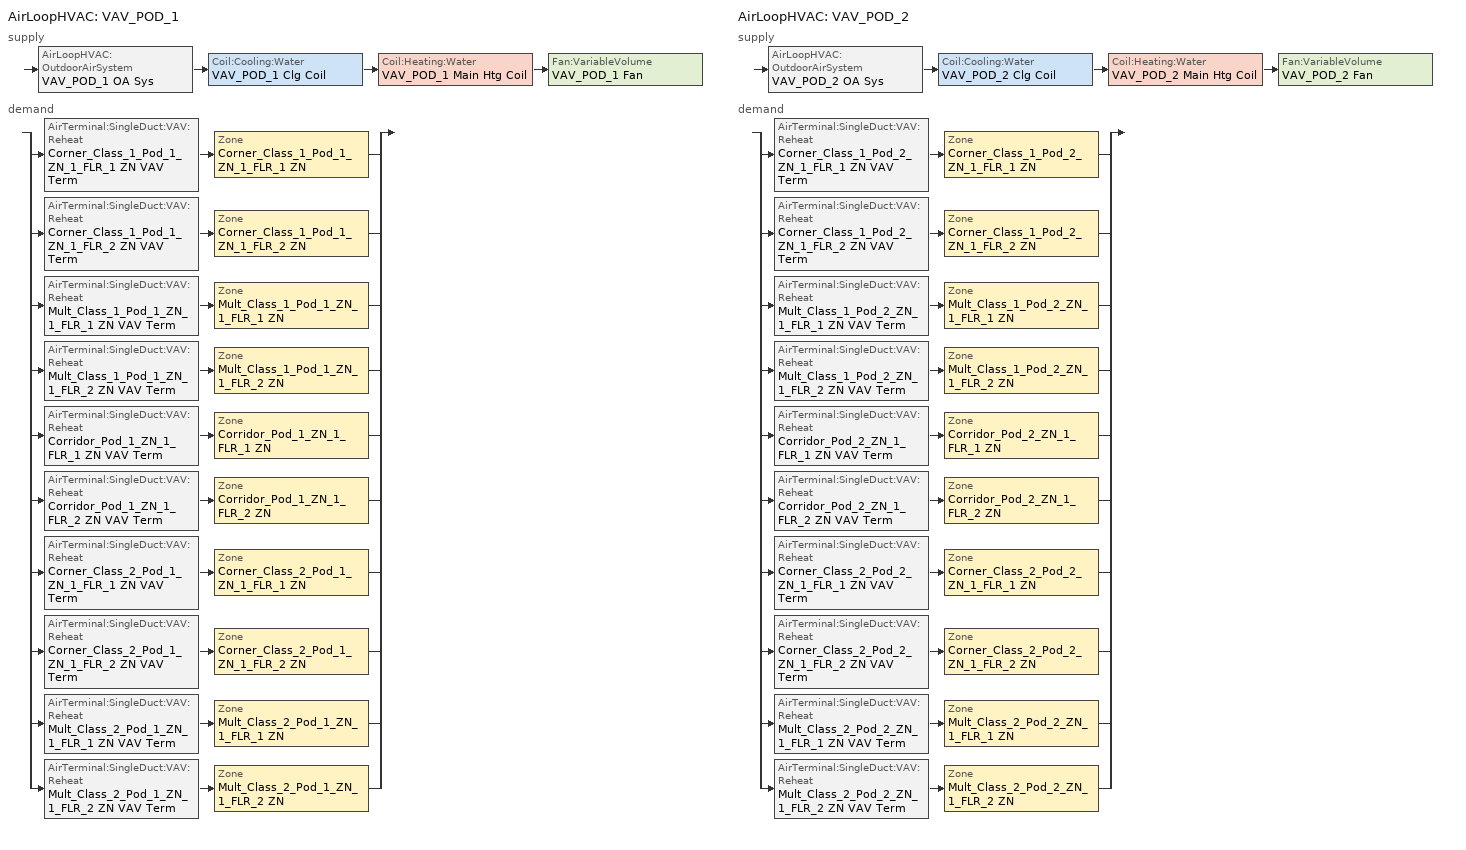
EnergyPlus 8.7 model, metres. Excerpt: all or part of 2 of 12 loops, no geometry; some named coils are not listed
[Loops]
AirLoopHVAC 'VAV_POD_1'
 supply: AirLoopHVAC:OutdoorAirSystem 'VAV_POD_1 OA Sys' > Coil:Cooling:Water 'VAV_POD_1 Clg Coil' > Coil:Heating:Water 'VAV_POD_1 Main Htg Coil' > Fan:VariableVolume 'VAV_POD_1 Fan'
 demand: split
  | AirTerminal:SingleDuct:VAV:Reheat 'Corner_Class_1_Pod_1_ZN_1_FLR_1 ZN VAV Term' > Zone 'Corner_Class_1_Pod_1_ZN_1_FLR_1 ZN'
  | AirTerminal:SingleDuct:VAV:Reheat 'Corner_Class_1_Pod_1_ZN_1_FLR_2 ZN VAV Term' > Zone 'Corner_Class_1_Pod_1_ZN_1_FLR_2 ZN'
  | AirTerminal:SingleDuct:VAV:Reheat 'Mult_Class_1_Pod_1_ZN_1_FLR_1 ZN VAV Term' > Zone 'Mult_Class_1_Pod_1_ZN_1_FLR_1 ZN'
  | AirTerminal:SingleDuct:VAV:Reheat 'Mult_Class_1_Pod_1_ZN_1_FLR_2 ZN VAV Term' > Zone 'Mult_Class_1_Pod_1_ZN_1_FLR_2 ZN'
  | AirTerminal:SingleDuct:VAV:Reheat 'Corridor_Pod_1_ZN_1_FLR_1 ZN VAV Term' > Zone 'Corridor_Pod_1_ZN_1_FLR_1 ZN'
  | AirTerminal:SingleDuct:VAV:Reheat 'Corridor_Pod_1_ZN_1_FLR_2 ZN VAV Term' > Zone 'Corridor_Pod_1_ZN_1_FLR_2 ZN'
  | AirTerminal:SingleDuct:VAV:Reheat 'Corner_Class_2_Pod_1_ZN_1_FLR_1 ZN VAV Term' > Zone 'Corner_Class_2_Pod_1_ZN_1_FLR_1 ZN'
  | AirTerminal:SingleDuct:VAV:Reheat 'Corner_Class_2_Pod_1_ZN_1_FLR_2 ZN VAV Term' > Zone 'Corner_Class_2_Pod_1_ZN_1_FLR_2 ZN'
  | AirTerminal:SingleDuct:VAV:Reheat 'Mult_Class_2_Pod_1_ZN_1_FLR_1 ZN VAV Term' > Zone 'Mult_Class_2_Pod_1_ZN_1_FLR_1 ZN'
  | AirTerminal:SingleDuct:VAV:Reheat 'Mult_Class_2_Pod_1_ZN_1_FLR_2 ZN VAV Term' > Zone 'Mult_Class_2_Pod_1_ZN_1_FLR_2 ZN'
AirLoopHVAC 'VAV_POD_2'
 supply: AirLoopHVAC:OutdoorAirSystem 'VAV_POD_2 OA Sys' > Coil:Cooling:Water 'VAV_POD_2 Clg Coil' > Coil:Heating:Water 'VAV_POD_2 Main Htg Coil' > Fan:VariableVolume 'VAV_POD_2 Fan'
 demand: split
  | AirTerminal:SingleDuct:VAV:Reheat 'Corner_Class_1_Pod_2_ZN_1_FLR_1 ZN VAV Term' > Zone 'Corner_Class_1_Pod_2_ZN_1_FLR_1 ZN'
  | AirTerminal:SingleDuct:VAV:Reheat 'Corner_Class_1_Pod_2_ZN_1_FLR_2 ZN VAV Term' > Zone 'Corner_Class_1_Pod_2_ZN_1_FLR_2 ZN'
  | AirTerminal:SingleDuct:VAV:Reheat 'Mult_Class_1_Pod_2_ZN_1_FLR_1 ZN VAV Term' > Zone 'Mult_Class_1_Pod_2_ZN_1_FLR_1 ZN'
  | AirTerminal:SingleDuct:VAV:Reheat 'Mult_Class_1_Pod_2_ZN_1_FLR_2 ZN VAV Term' > Zone 'Mult_Class_1_Pod_2_ZN_1_FLR_2 ZN'
  | AirTerminal:SingleDuct:VAV:Reheat 'Corridor_Pod_2_ZN_1_FLR_1 ZN VAV Term' > Zone 'Corridor_Pod_2_ZN_1_FLR_1 ZN'
  | AirTerminal:SingleDuct:VAV:Reheat 'Corridor_Pod_2_ZN_1_FLR_2 ZN VAV Term' > Zone 'Corridor_Pod_2_ZN_1_FLR_2 ZN'
  | AirTerminal:SingleDuct:VAV:Reheat 'Corner_Class_2_Pod_2_ZN_1_FLR_1 ZN VAV Term' > Zone 'Corner_Class_2_Pod_2_ZN_1_FLR_1 ZN'
  | AirTerminal:SingleDuct:VAV:Reheat 'Corner_Class_2_Pod_2_ZN_1_FLR_2 ZN VAV Term' > Zone 'Corner_Class_2_Pod_2_ZN_1_FLR_2 ZN'
  | AirTerminal:SingleDuct:VAV:Reheat 'Mult_Class_2_Pod_2_ZN_1_FLR_1 ZN VAV Term' > Zone 'Mult_Class_2_Pod_2_ZN_1_FLR_1 ZN'
  | AirTerminal:SingleDuct:VAV:Reheat 'Mult_Class_2_Pod_2_ZN_1_FLR_2 ZN VAV Term' > Zone 'Mult_Class_2_Pod_2_ZN_1_FLR_2 ZN'
[ZoneControl:Thermostat] Control Object Type 1=ThermostatSetpoint:DualSetpoint
Name | Zone or ZoneList | Control Type Schedule | Control Name 1
Corner_Class_1_Pod_1_ZN_1_FLR_1 ZN Thermostat | Corner_Class_1_Pod_1_ZN_1_FLR_1 ZN | Corner_Class_1_Pod_1_ZN_1_FLR_1 ZN Thermostat Schedule | Corner_Class_1_Pod_1_ZN_1_FLR_1 ZN Thermostat
Corner_Class_1_Pod_1_ZN_1_FLR_2 ZN Thermostat | Corner_Class_1_Pod_1_ZN_1_FLR_2 ZN | Corner_Class_1_Pod_1_ZN_1_FLR_2 ZN Thermostat Schedule | Corner_Class_1_Pod_1_ZN_1_FLR_2 ZN Thermostat
Corner_Class_1_Pod_2_ZN_1_FLR_1 ZN Thermostat | Corner_Class_1_Pod_2_ZN_1_FLR_1 ZN | Corner_Class_1_Pod_2_ZN_1_FLR_1 ZN Thermostat Schedule | Corner_Class_1_Pod_2_ZN_1_FLR_1 ZN Thermostat
Corner_Class_1_Pod_2_ZN_1_FLR_2 ZN Thermostat | Corner_Class_1_Pod_2_ZN_1_FLR_2 ZN | Corner_Class_1_Pod_2_ZN_1_FLR_2 ZN Thermostat Schedule | Corner_Class_1_Pod_2_ZN_1_FLR_2 ZN Thermostat
Corner_Class_2_Pod_1_ZN_1_FLR_1 ZN Thermostat | Corner_Class_2_Pod_1_ZN_1_FLR_1 ZN | Corner_Class_2_Pod_1_ZN_1_FLR_1 ZN Thermostat Schedule | Corner_Class_2_Pod_1_ZN_1_FLR_1 ZN Thermostat
Corner_Class_2_Pod_1_ZN_1_FLR_2 ZN Thermostat | Corner_Class_2_Pod_1_ZN_1_FLR_2 ZN | Corner_Class_2_Pod_1_ZN_1_FLR_2 ZN Thermostat Schedule | Corner_Class_2_Pod_1_ZN_1_FLR_2 ZN Thermostat
Corner_Class_2_Pod_2_ZN_1_FLR_1 ZN Thermostat | Corner_Class_2_Pod_2_ZN_1_FLR_1 ZN | Corner_Class_2_Pod_2_ZN_1_FLR_1 ZN Thermostat Schedule | Corner_Class_2_Pod_2_ZN_1_FLR_1 ZN Thermostat
Corner_Class_2_Pod_2_ZN_1_FLR_2 ZN Thermostat | Corner_Class_2_Pod_2_ZN_1_FLR_2 ZN | Corner_Class_2_Pod_2_ZN_1_FLR_2 ZN Thermostat Schedule | Corner_Class_2_Pod_2_ZN_1_FLR_2 ZN Thermostat
Corridor_Pod_1_ZN_1_FLR_1 ZN Thermostat | Corridor_Pod_1_ZN_1_FLR_1 ZN | Corridor_Pod_1_ZN_1_FLR_1 ZN Thermostat Schedule | Corridor_Pod_1_ZN_1_FLR_1 ZN Thermostat
Corridor_Pod_1_ZN_1_FLR_2 ZN Thermostat | Corridor_Pod_1_ZN_1_FLR_2 ZN | Corridor_Pod_1_ZN_1_FLR_2 ZN Thermostat Schedule | Corridor_Pod_1_ZN_1_FLR_2 ZN Thermostat
Corridor_Pod_2_ZN_1_FLR_1 ZN Thermostat | Corridor_Pod_2_ZN_1_FLR_1 ZN | Corridor_Pod_2_ZN_1_FLR_1 ZN Thermostat Schedule | Corridor_Pod_2_ZN_1_FLR_1 ZN Thermostat
Corridor_Pod_2_ZN_1_FLR_2 ZN Thermostat | Corridor_Pod_2_ZN_1_FLR_2 ZN | Corridor_Pod_2_ZN_1_FLR_2 ZN Thermostat Schedule | Corridor_Pod_2_ZN_1_FLR_2 ZN Thermostat
Mult_Class_1_Pod_1_ZN_1_FLR_1 ZN Thermostat | Mult_Class_1_Pod_1_ZN_1_FLR_1 ZN | Mult_Class_1_Pod_1_ZN_1_FLR_1 ZN Thermostat Schedule | Mult_Class_1_Pod_1_ZN_1_FLR_1 ZN Thermostat
Mult_Class_1_Pod_1_ZN_1_FLR_2 ZN Thermostat | Mult_Class_1_Pod_1_ZN_1_FLR_2 ZN | Mult_Class_1_Pod_1_ZN_1_FLR_2 ZN Thermostat Schedule | Mult_Class_1_Pod_1_ZN_1_FLR_2 ZN Thermostat
Mult_Class_1_Pod_2_ZN_1_FLR_1 ZN Thermostat | Mult_Class_1_Pod_2_ZN_1_FLR_1 ZN | Mult_Class_1_Pod_2_ZN_1_FLR_1 ZN Thermostat Schedule | Mult_Class_1_Pod_2_ZN_1_FLR_1 ZN Thermostat
Mult_Class_1_Pod_2_ZN_1_FLR_2 ZN Thermostat | Mult_Class_1_Pod_2_ZN_1_FLR_2 ZN | Mult_Class_1_Pod_2_ZN_1_FLR_2 ZN Thermostat Schedule | Mult_Class_1_Pod_2_ZN_1_FLR_2 ZN Thermostat
Mult_Class_2_Pod_1_ZN_1_FLR_1 ZN Thermostat | Mult_Class_2_Pod_1_ZN_1_FLR_1 ZN | Mult_Class_2_Pod_1_ZN_1_FLR_1 ZN Thermostat Schedule | Mult_Class_2_Pod_1_ZN_1_FLR_1 ZN Thermostat
Mult_Class_2_Pod_1_ZN_1_FLR_2 ZN Thermostat | Mult_Class_2_Pod_1_ZN_1_FLR_2 ZN | Mult_Class_2_Pod_1_ZN_1_FLR_2 ZN Thermostat Schedule | Mult_Class_2_Pod_1_ZN_1_FLR_2 ZN Thermostat
Mult_Class_2_Pod_2_ZN_1_FLR_1 ZN Thermostat | Mult_Class_2_Pod_2_ZN_1_FLR_1 ZN | Mult_Class_2_Pod_2_ZN_1_FLR_1 ZN Thermostat Schedule | Mult_Class_2_Pod_2_ZN_1_FLR_1 ZN Thermostat
Mult_Class_2_Pod_2_ZN_1_FLR_2 ZN Thermostat | Mult_Class_2_Pod_2_ZN_1_FLR_2 ZN | Mult_Class_2_Pod_2_ZN_1_FLR_2 ZN Thermostat Schedule | Mult_Class_2_Pod_2_ZN_1_FLR_2 ZN Thermostat
[ThermostatSetpoint:DualSetpoint]
Name | Heating Setpoint Temperature Schedule | Cooling Setpoint Temperature Schedule
Corner_Class_1_Pod_1_ZN_1_FLR_1 ZN Thermostat; Corner_Class_1_Pod_1_ZN_1_FLR_2 ZN Thermostat; Corner_Class_1_Pod_2_ZN_1_FLR_1 ZN Thermostat; Corner_Class_1_Pod_2_ZN_1_FLR_2 ZN Thermostat; Corner_Class_2_Pod_1_ZN_1_FLR_1 ZN Thermostat; Corner_Class_2_Pod_1_ZN_1_FLR_2 ZN Thermostat; Corner_Class_2_Pod_2_ZN_1_FLR_1 ZN Thermostat; Corner_Class_2_Pod_2_ZN_1_FLR_2 ZN Thermostat; Mult_Class_1_Pod_1_ZN_1_FLR_1 ZN Thermostat; Mult_Class_1_Pod_1_ZN_1_FLR_2 ZN Thermostat; Mult_Class_1_Pod_2_ZN_1_FLR_1 ZN Thermostat; Mult_Class_1_Pod_2_ZN_1_FLR_2 ZN Thermostat; Mult_Class_2_Pod_1_ZN_1_FLR_1 ZN Thermostat; Mult_Class_2_Pod_1_ZN_1_FLR_2 ZN Thermostat; Mult_Class_2_Pod_2_ZN_1_FLR_1 ZN Thermostat; Mult_Class_2_Pod_2_ZN_1_FLR_2 ZN Thermostat | SecondarySchool HtgSetp | SecondarySchool ClgSetp
Corridor_Pod_1_ZN_1_FLR_1 ZN Thermostat; Corridor_Pod_1_ZN_1_FLR_2 ZN Thermostat; Corridor_Pod_2_ZN_1_FLR_1 ZN Thermostat; Corridor_Pod_2_ZN_1_FLR_2 ZN Thermostat | SecondarySchool HtgSetp BathCorrMechKitchen | SecondarySchool ClgSetp BathCorrMechKitchen
[Zone equipment]
Corner_Class_1_Pod_1_ZN_1_FLR_1 ZN: Corner_Class_1_Pod_1_ZN_1_FLR_1 ZN VAV Term
Corner_Class_1_Pod_1_ZN_1_FLR_2 ZN: Corner_Class_1_Pod_1_ZN_1_FLR_2 ZN VAV Term
Corner_Class_1_Pod_2_ZN_1_FLR_1 ZN: Corner_Class_1_Pod_2_ZN_1_FLR_1 ZN VAV Term
Corner_Class_1_Pod_2_ZN_1_FLR_2 ZN: Corner_Class_1_Pod_2_ZN_1_FLR_2 ZN VAV Term
Corner_Class_2_Pod_1_ZN_1_FLR_1 ZN: Corner_Class_2_Pod_1_ZN_1_FLR_1 ZN VAV Term
Corner_Class_2_Pod_1_ZN_1_FLR_2 ZN: Corner_Class_2_Pod_1_ZN_1_FLR_2 ZN VAV Term
Corner_Class_2_Pod_2_ZN_1_FLR_1 ZN: Corner_Class_2_Pod_2_ZN_1_FLR_1 ZN VAV Term
Corner_Class_2_Pod_2_ZN_1_FLR_2 ZN: Corner_Class_2_Pod_2_ZN_1_FLR_2 ZN VAV Term
Corridor_Pod_1_ZN_1_FLR_1 ZN: Corridor_Pod_1_ZN_1_FLR_1 ZN VAV Term
Corridor_Pod_1_ZN_1_FLR_2 ZN: Corridor_Pod_1_ZN_1_FLR_2 ZN VAV Term
Corridor_Pod_2_ZN_1_FLR_1 ZN: Corridor_Pod_2_ZN_1_FLR_1 ZN VAV Term
Corridor_Pod_2_ZN_1_FLR_2 ZN: Corridor_Pod_2_ZN_1_FLR_2 ZN VAV Term
Mult_Class_1_Pod_1_ZN_1_FLR_1 ZN: Mult_Class_1_Pod_1_ZN_1_FLR_1 ZN VAV Term
Mult_Class_1_Pod_1_ZN_1_FLR_2 ZN: Mult_Class_1_Pod_1_ZN_1_FLR_2 ZN VAV Term
Mult_Class_1_Pod_2_ZN_1_FLR_1 ZN: Mult_Class_1_Pod_2_ZN_1_FLR_1 ZN VAV Term
Mult_Class_1_Pod_2_ZN_1_FLR_2 ZN: Mult_Class_1_Pod_2_ZN_1_FLR_2 ZN VAV Term
Mult_Class_2_Pod_1_ZN_1_FLR_1 ZN: Mult_Class_2_Pod_1_ZN_1_FLR_1 ZN VAV Term
Mult_Class_2_Pod_1_ZN_1_FLR_2 ZN: Mult_Class_2_Pod_1_ZN_1_FLR_2 ZN VAV Term
Mult_Class_2_Pod_2_ZN_1_FLR_1 ZN: Mult_Class_2_Pod_2_ZN_1_FLR_1 ZN VAV Term
Mult_Class_2_Pod_2_ZN_1_FLR_2 ZN: Mult_Class_2_Pod_2_ZN_1_FLR_2 ZN VAV Term
[Sizing:Zone] Zone Cooling Design Supply Air Temperature Input Method=SupplyAirTemperature; Zone Cooling Design Supply Air Temperature {C}=12.8; Zone Cooling Design Supply Air Temperature Difference {deltaC}=11.11; Zone Heating Design Supply Air Temperature Input Method=SupplyAirTemperature; Zone Heating Design Supply Air Temperature {C}=40; Zone Heating Design Supply Air Temperature Difference {deltaC}=11.11; Zone Cooling Design Supply Air Humidity Ratio {kgWater/kgDryAir}=0.0085; Zone Heating Design Supply Air Humidity Ratio {kgWater/kgDryAir}=0.008; Cooling Design Air Flow Method=DesignDay; Cooling Design Air Flow Rate {m3/s}=0; Cooling Minimum Air Flow per Zone Floor Area {m3/s-m2}=0.000762; Cooling Minimum Air Flow {m3/s}=0; Cooling Minimum Air Flow Fraction=0; Heating Design Air Flow Method=DesignDay; Heating Design Air Flow Rate {m3/s}=0; Heating Maximum Air Flow per Zone Floor Area {m3/s-m2}=0.002032; Heating Maximum Air Flow {m3/s}=0.141576; Heating Maximum Air Flow Fraction=0.3; Account for Dedicated Outdoor Air System=No
Name | Design Specification Outdoor Air Object | Design Specification Zone Air Distribution Object
Corner_Class_1_Pod_1_ZN_1_FLR_1 ZN | DOE Ref Pre-1980 - SecSchl - Classroom Ventilation | Corner_Class_1_Pod_1_ZN_1_FLR_1 ZN Design Spec Zone Air Dist
Corner_Class_1_Pod_1_ZN_1_FLR_2 ZN | DOE Ref Pre-1980 - SecSchl - Classroom Ventilation | Corner_Class_1_Pod_1_ZN_1_FLR_2 ZN Design Spec Zone Air Dist
Corner_Class_1_Pod_2_ZN_1_FLR_1 ZN | DOE Ref Pre-1980 - SecSchl - Classroom Ventilation | Corner_Class_1_Pod_2_ZN_1_FLR_1 ZN Design Spec Zone Air Dist
Corner_Class_1_Pod_2_ZN_1_FLR_2 ZN | DOE Ref Pre-1980 - SecSchl - Classroom Ventilation | Corner_Class_1_Pod_2_ZN_1_FLR_2 ZN Design Spec Zone Air Dist
Corner_Class_2_Pod_1_ZN_1_FLR_1 ZN | DOE Ref Pre-1980 - SecSchl - Classroom Ventilation | Corner_Class_2_Pod_1_ZN_1_FLR_1 ZN Design Spec Zone Air Dist
Corner_Class_2_Pod_1_ZN_1_FLR_2 ZN | DOE Ref Pre-1980 - SecSchl - Classroom Ventilation | Corner_Class_2_Pod_1_ZN_1_FLR_2 ZN Design Spec Zone Air Dist
Corner_Class_2_Pod_2_ZN_1_FLR_1 ZN | DOE Ref Pre-1980 - SecSchl - Classroom Ventilation | Corner_Class_2_Pod_2_ZN_1_FLR_1 ZN Design Spec Zone Air Dist
Corner_Class_2_Pod_2_ZN_1_FLR_2 ZN | DOE Ref Pre-1980 - SecSchl - Classroom Ventilation | Corner_Class_2_Pod_2_ZN_1_FLR_2 ZN Design Spec Zone Air Dist
Corridor_Pod_1_ZN_1_FLR_1 ZN | DOE Ref Pre-1980 - SecSchl - Corridor Ventilation | Corridor_Pod_1_ZN_1_FLR_1 ZN Design Spec Zone Air Dist
Corridor_Pod_1_ZN_1_FLR_2 ZN | DOE Ref Pre-1980 - SecSchl - Corridor Ventilation | Corridor_Pod_1_ZN_1_FLR_2 ZN Design Spec Zone Air Dist
Corridor_Pod_2_ZN_1_FLR_1 ZN | DOE Ref Pre-1980 - SecSchl - Corridor Ventilation | Corridor_Pod_2_ZN_1_FLR_1 ZN Design Spec Zone Air Dist
Corridor_Pod_2_ZN_1_FLR_2 ZN | DOE Ref Pre-1980 - SecSchl - Corridor Ventilation | Corridor_Pod_2_ZN_1_FLR_2 ZN Design Spec Zone Air Dist
Mult_Class_1_Pod_1_ZN_1_FLR_1 ZN | DOE Ref Pre-1980 - SecSchl - Classroom Ventilation | Mult_Class_1_Pod_1_ZN_1_FLR_1 ZN Design Spec Zone Air Dist
Mult_Class_1_Pod_1_ZN_1_FLR_2 ZN | DOE Ref Pre-1980 - SecSchl - Classroom Ventilation | Mult_Class_1_Pod_1_ZN_1_FLR_2 ZN Design Spec Zone Air Dist
Mult_Class_1_Pod_2_ZN_1_FLR_1 ZN | DOE Ref Pre-1980 - SecSchl - Classroom Ventilation | Mult_Class_1_Pod_2_ZN_1_FLR_1 ZN Design Spec Zone Air Dist
Mult_Class_1_Pod_2_ZN_1_FLR_2 ZN | DOE Ref Pre-1980 - SecSchl - Classroom Ventilation | Mult_Class_1_Pod_2_ZN_1_FLR_2 ZN Design Spec Zone Air Dist
Mult_Class_2_Pod_1_ZN_1_FLR_1 ZN | DOE Ref Pre-1980 - SecSchl - Classroom Ventilation | Mult_Class_2_Pod_1_ZN_1_FLR_1 ZN Design Spec Zone Air Dist
Mult_Class_2_Pod_1_ZN_1_FLR_2 ZN | DOE Ref Pre-1980 - SecSchl - Classroom Ventilation | Mult_Class_2_Pod_1_ZN_1_FLR_2 ZN Design Spec Zone Air Dist
Mult_Class_2_Pod_2_ZN_1_FLR_1 ZN | DOE Ref Pre-1980 - SecSchl - Classroom Ventilation | Mult_Class_2_Pod_2_ZN_1_FLR_1 ZN Design Spec Zone Air Dist
Mult_Class_2_Pod_2_ZN_1_FLR_2 ZN | DOE Ref Pre-1980 - SecSchl - Classroom Ventilation | Mult_Class_2_Pod_2_ZN_1_FLR_2 ZN Design Spec Zone Air Dist
[DesignSpecification:ZoneAirDistribution] Zone Air Distribution Effectiveness in Cooling Mode=1; Zone Air Distribution Effectiveness in Heating Mode=1
Corner_Class_1_Pod_1_ZN_1_FLR_1 ZN Design Spec Zone Air Dist; Corner_Class_1_Pod_1_ZN_1_FLR_2 ZN Design Spec Zone Air Dist; Corner_Class_1_Pod_2_ZN_1_FLR_1 ZN Design Spec Zone Air Dist; Corner_Class_1_Pod_2_ZN_1_FLR_2 ZN Design Spec Zone Air Dist; Corner_Class_2_Pod_1_ZN_1_FLR_1 ZN Design Spec Zone Air Dist; Corner_Class_2_Pod_1_ZN_1_FLR_2 ZN Design Spec Zone Air Dist; Corner_Class_2_Pod_2_ZN_1_FLR_1 ZN Design Spec Zone Air Dist; Corner_Class_2_Pod_2_ZN_1_FLR_2 ZN Design Spec Zone Air Dist; Corridor_Pod_1_ZN_1_FLR_1 ZN Design Spec Zone Air Dist; Corridor_Pod_1_ZN_1_FLR_2 ZN Design Spec Zone Air Dist; Corridor_Pod_2_ZN_1_FLR_1 ZN Design Spec Zone Air Dist; Corridor_Pod_2_ZN_1_FLR_2 ZN Design Spec Zone Air Dist; Mult_Class_1_Pod_1_ZN_1_FLR_1 ZN Design Spec Zone Air Dist; Mult_Class_1_Pod_1_ZN_1_FLR_2 ZN Design Spec Zone Air Dist; Mult_Class_1_Pod_2_ZN_1_FLR_1 ZN Design Spec Zone Air Dist; Mult_Class_1_Pod_2_ZN_1_FLR_2 ZN Design Spec Zone Air Dist; Mult_Class_2_Pod_1_ZN_1_FLR_1 ZN Design Spec Zone Air Dist; Mult_Class_2_Pod_1_ZN_1_FLR_2 ZN Design Spec Zone Air Dist; Mult_Class_2_Pod_2_ZN_1_FLR_1 ZN Design Spec Zone Air Dist; Mult_Class_2_Pod_2_ZN_1_FLR_2 ZN Design Spec Zone Air Dist
[Controller:MechanicalVentilation] Availability Schedule=SecondarySchool VAV OA Damper; Demand Controlled Ventilation=No; System Outdoor Air Method=ZoneSum; Design Specification Outdoor Air Object Name 1=DOE Ref Pre-1980 - SecSchl - Classroom Ventilation; Design Specification Outdoor Air Object Name 2=DOE Ref Pre-1980 - SecSchl - Classroom Ventilation; Design Specification Outdoor Air Object Name 3=DOE Ref Pre-1980 - SecSchl - Classroom Ventilation; Design Specification Outdoor Air Object Name 4=DOE Ref Pre-1980 - SecSchl - Classroom Ventilation; Design Specification Outdoor Air Object Name 5=DOE Ref Pre-1980 - SecSchl - Corridor Ventilation; Design Specification Outdoor Air Object Name 6=DOE Ref Pre-1980 - SecSchl - Corridor Ventilation; Design Specification Outdoor Air Object Name 7=DOE Ref Pre-1980 - SecSchl - Classroom Ventilation; Design Specification Outdoor Air Object Name 8=DOE Ref Pre-1980 - SecSchl - Classroom Ventilation; Design Specification Outdoor Air Object Name 9=DOE Ref Pre-1980 - SecSchl - Classroom Ventilation; Design Specification Outdoor Air Object Name 10=DOE Ref Pre-1980 - SecSchl - Classroom Ventilation
Name | Zone Name 1 | Design Specification Zone Air Distribution Object Name 1 | Zone Name 2 | Design Specification Zone Air Distribution Object Name 2 | Zone Name 3 | Design Specification Zone Air Distribution Object Name 3 | Zone Name 4 | Design Specification Zone Air Distribution Object Name 4 | Zone Name 5 | Design Specification Zone Air Distribution Object Name 5 | Zone Name 6 | Design Specification Zone Air Distribution Object Name 6 | Zone Name 7 | Design Specification Zone Air Distribution Object Name 7 | Zone Name 8 | Design Specification Zone Air Distribution Object Name 8 | Zone Name 9 | Design Specification Zone Air Distribution Object Name 9 | Zone Name 10 | Design Specification Zone Air Distribution Object Name 10
VAV_POD_1 Vent Controller | Corner_Class_1_Pod_1_ZN_1_FLR_1 ZN | Corner_Class_1_Pod_1_ZN_1_FLR_1 ZN Design Spec Zone Air Dist | Corner_Class_1_Pod_1_ZN_1_FLR_2 ZN | Corner_Class_1_Pod_1_ZN_1_FLR_2 ZN Design Spec Zone Air Dist | Corner_Class_2_Pod_1_ZN_1_FLR_1 ZN | Corner_Class_2_Pod_1_ZN_1_FLR_1 ZN Design Spec Zone Air Dist | Corner_Class_2_Pod_1_ZN_1_FLR_2 ZN | Corner_Class_2_Pod_1_ZN_1_FLR_2 ZN Design Spec Zone Air Dist | Corridor_Pod_1_ZN_1_FLR_1 ZN | Corridor_Pod_1_ZN_1_FLR_1 ZN Design Spec Zone Air Dist | Corridor_Pod_1_ZN_1_FLR_2 ZN | Corridor_Pod_1_ZN_1_FLR_2 ZN Design Spec Zone Air Dist | Mult_Class_1_Pod_1_ZN_1_FLR_1 ZN | Mult_Class_1_Pod_1_ZN_1_FLR_1 ZN Design Spec Zone Air Dist | Mult_Class_1_Pod_1_ZN_1_FLR_2 ZN | Mult_Class_1_Pod_1_ZN_1_FLR_2 ZN Design Spec Zone Air Dist | Mult_Class_2_Pod_1_ZN_1_FLR_1 ZN | Mult_Class_2_Pod_1_ZN_1_FLR_1 ZN Design Spec Zone Air Dist | Mult_Class_2_Pod_1_ZN_1_FLR_2 ZN | Mult_Class_2_Pod_1_ZN_1_FLR_2 ZN Design Spec Zone Air Dist
VAV_POD_2 Vent Controller | Corner_Class_1_Pod_2_ZN_1_FLR_1 ZN | Corner_Class_1_Pod_2_ZN_1_FLR_1 ZN Design Spec Zone Air Dist | Corner_Class_1_Pod_2_ZN_1_FLR_2 ZN | Corner_Class_1_Pod_2_ZN_1_FLR_2 ZN Design Spec Zone Air Dist | Corner_Class_2_Pod_2_ZN_1_FLR_1 ZN | Corner_Class_2_Pod_2_ZN_1_FLR_1 ZN Design Spec Zone Air Dist | Corner_Class_2_Pod_2_ZN_1_FLR_2 ZN | Corner_Class_2_Pod_2_ZN_1_FLR_2 ZN Design Spec Zone Air Dist | Corridor_Pod_2_ZN_1_FLR_1 ZN | Corridor_Pod_2_ZN_1_FLR_1 ZN Design Spec Zone Air Dist | Corridor_Pod_2_ZN_1_FLR_2 ZN | Corridor_Pod_2_ZN_1_FLR_2 ZN Design Spec Zone Air Dist | Mult_Class_1_Pod_2_ZN_1_FLR_1 ZN | Mult_Class_1_Pod_2_ZN_1_FLR_1 ZN Design Spec Zone Air Dist | Mult_Class_1_Pod_2_ZN_1_FLR_2 ZN | Mult_Class_1_Pod_2_ZN_1_FLR_2 ZN Design Spec Zone Air Dist | Mult_Class_2_Pod_2_ZN_1_FLR_1 ZN | Mult_Class_2_Pod_2_ZN_1_FLR_1 ZN Design Spec Zone Air Dist | Mult_Class_2_Pod_2_ZN_1_FLR_2 ZN | Mult_Class_2_Pod_2_ZN_1_FLR_2 ZN Design Spec Zone Air Dist
[DesignSpecification:OutdoorAir] Outdoor Air Method=Sum; Outdoor Air Flow per Zone {m3/s}=0; Outdoor Air Flow Air Changes per Hour {1/hr}=0
Name | Outdoor Air Flow per Person {m3/s-person} | Outdoor Air Flow per Zone Floor Area {m3/s-m2}
DOE Ref Pre-1980 - SecSchl - Classroom Ventilation | 0.00799951 | 0
DOE Ref Pre-1980 - SecSchl - Corridor Ventilation | 0 | 0.000508
[AirTerminal:SingleDuct:VAV:Reheat] Availability Schedule=Always On Discrete; Maximum Air Flow Rate {m3/s}=Autosize; Zone Minimum Air Flow Input Method=Constant; Fixed Minimum Air Flow Rate {m3/s}=0; Maximum Hot Water or Steam Flow Rate {m3/s}=Autosize; Minimum Hot Water or Steam Flow Rate {m3/s}=0; Convergence Tolerance=0.001; Damper Heating Action=Normal; Maximum Flow per Zone Floor Area During Reheat {m3/s-m2}=0; Maximum Flow Fraction During Reheat=0.5; Maximum Reheat Air Temperature {C}=40
Name | Constant Minimum Air Flow Fraction | Reheat Coil
Corner_Class_1_Pod_1_ZN_1_FLR_1 ZN VAV Term | 0.7 | Corner_Class_1_Pod_1_ZN_1_FLR_1 ZN Rht Coil
Corner_Class_1_Pod_1_ZN_1_FLR_2 ZN VAV Term | 0.7 | Corner_Class_1_Pod_1_ZN_1_FLR_2 ZN Rht Coil
Corner_Class_1_Pod_2_ZN_1_FLR_1 ZN VAV Term | 0.7 | Corner_Class_1_Pod_2_ZN_1_FLR_1 ZN Rht Coil
Corner_Class_1_Pod_2_ZN_1_FLR_2 ZN VAV Term | 0.7 | Corner_Class_1_Pod_2_ZN_1_FLR_2 ZN Rht Coil
Corner_Class_2_Pod_1_ZN_1_FLR_1 ZN VAV Term | 0.7 | Corner_Class_2_Pod_1_ZN_1_FLR_1 ZN Rht Coil
Corner_Class_2_Pod_1_ZN_1_FLR_2 ZN VAV Term | 0.7 | Corner_Class_2_Pod_1_ZN_1_FLR_2 ZN Rht Coil
Corner_Class_2_Pod_2_ZN_1_FLR_1 ZN VAV Term | 0.7 | Corner_Class_2_Pod_2_ZN_1_FLR_1 ZN Rht Coil
Corner_Class_2_Pod_2_ZN_1_FLR_2 ZN VAV Term | 0.7 | Corner_Class_2_Pod_2_ZN_1_FLR_2 ZN Rht Coil
Corridor_Pod_1_ZN_1_FLR_1 ZN VAV Term | 0.301042 | Corridor_Pod_1_ZN_1_FLR_1 ZN Rht Coil
Corridor_Pod_1_ZN_1_FLR_2 ZN VAV Term | 0.3 | Corridor_Pod_1_ZN_1_FLR_2 ZN Rht Coil
Corridor_Pod_2_ZN_1_FLR_1 ZN VAV Term | 0.302313 | Corridor_Pod_2_ZN_1_FLR_1 ZN Rht Coil
Corridor_Pod_2_ZN_1_FLR_2 ZN VAV Term | 0.3 | Corridor_Pod_2_ZN_1_FLR_2 ZN Rht Coil
Mult_Class_1_Pod_1_ZN_1_FLR_1 ZN VAV Term | 0.7 | Mult_Class_1_Pod_1_ZN_1_FLR_1 ZN Rht Coil
Mult_Class_1_Pod_1_ZN_1_FLR_2 ZN VAV Term | 0.7 | Mult_Class_1_Pod_1_ZN_1_FLR_2 ZN Rht Coil
Mult_Class_1_Pod_2_ZN_1_FLR_1 ZN VAV Term | 0.7 | Mult_Class_1_Pod_2_ZN_1_FLR_1 ZN Rht Coil
Mult_Class_1_Pod_2_ZN_1_FLR_2 ZN VAV Term | 0.7 | Mult_Class_1_Pod_2_ZN_1_FLR_2 ZN Rht Coil
Mult_Class_2_Pod_1_ZN_1_FLR_1 ZN VAV Term | 0.7 | Mult_Class_2_Pod_1_ZN_1_FLR_1 ZN Rht Coil
Mult_Class_2_Pod_1_ZN_1_FLR_2 ZN VAV Term | 0.7 | Mult_Class_2_Pod_1_ZN_1_FLR_2 ZN Rht Coil
Mult_Class_2_Pod_2_ZN_1_FLR_1 ZN VAV Term | 0.7 | Mult_Class_2_Pod_2_ZN_1_FLR_1 ZN Rht Coil
Mult_Class_2_Pod_2_ZN_1_FLR_2 ZN VAV Term | 0.7 | Mult_Class_2_Pod_2_ZN_1_FLR_2 ZN Rht Coil
[Coil:Heating:Water] Availability Schedule=Always On Discrete; U-Factor Times Area Value {W/K}=Autosize; Maximum Water Flow Rate {m3/s}=Autosize; Performance Input Method=UFactorTimesAreaAndDesignWaterFlowRate; Rated Capacity {W}=Autosize; Rated Inlet Water Temperature {C}=82.2222; Rated Inlet Air Temperature {C}=7; Rated Outlet Water Temperature {C}=71.1111; Rated Outlet Air Temperature {C}=12.8; Rated Ratio for Air and Water Convection=0.5
VAV_POD_1 Main Htg Coil; VAV_POD_2 Main Htg Coil
[AirLoopHVAC] Design Supply Air Flow Rate {m3/s}=AutoSize
VAV_POD_1; VAV_POD_2
[Sizing:System] Type of Load to Size On=Sensible; Design Outdoor Air Flow Rate {m3/s}=8.21949; Central Heating Maximum System Air Flow Ratio=0.3; Preheat Design Temperature {C}=7; Preheat Design Humidity Ratio {kgWater/kgDryAir}=0.008; Precool Design Temperature {C}=12.8; Precool Design Humidity Ratio {kgWater/kgDryAir}=0.008; Central Cooling Design Supply Air Temperature {C}=12.8; Central Heating Design Supply Air Temperature {C}=12.8; Type of Zone Sum to Use=Coincident; 100% Outdoor Air in Cooling=No; 100% Outdoor Air in Heating=No; Central Cooling Design Supply Air Humidity Ratio {kgWater/kgDryAir}=0.0085; Central Heating Design Supply Air Humidity Ratio {kgWater/kgDryAir}=0.008; Cooling Supply Air Flow Rate Method=DesignDay; Cooling Supply Air Flow Rate {m3/s}=0; Cooling Supply Air Flow Rate Per Floor Area {m3/s-m2}=0.00996765; Cooling Fraction of Autosized Cooling Supply Air Flow Rate=1; Cooling Supply Air Flow Rate Per Unit Cooling Capacity {m3/s-W}=3.94755e-05; Heating Supply Air Flow Rate Method=DesignDay; Heating Supply Air Flow Rate {m3/s}=0; Heating Supply Air Flow Rate Per Floor Area {m3/s-m2}=0.00996765; Heating Fraction of Autosized Heating Supply Air Flow Rate=1; Heating Fraction of Autosized Cooling Supply Air Flow Rate=1; Heating Supply Air Flow Rate Per Unit Heating Capacity {m3/s-W}=3.15882e-05; System Outdoor Air Method=ZoneSum; Zone Maximum Outdoor Air Fraction=1; Cooling Design Capacity Method=CoolingDesignCapacity; Cooling Design Capacity {W}=Autosize; Cooling Design Capacity Per Floor Area {W/m2}=234.7; Fraction of Autosized Cooling Design Capacity=1; Heating Design Capacity Method=HeatingDesignCapacity; Heating Design Capacity {W}=Autosize; Heating Design Capacity Per Floor Area {W/m2}=157; Fraction of Autosized Heating Design Capacity=1; Central Cooling Capacity Control Method=OnOff
VAV_POD_1; VAV_POD_2
[Controller:OutdoorAir] Minimum Outdoor Air Flow Rate {m3/s}=Autosize; Maximum Outdoor Air Flow Rate {m3/s}=Autosize; Economizer Control Type=NoEconomizer; Economizer Control Action Type=ModulateFlow; Economizer Maximum Limit Dry-Bulb Temperature {C}=28; Economizer Maximum Limit Enthalpy {J/kg}=64000; Economizer Minimum Limit Dry-Bulb Temperature {C}=-100; Lockout Type=LockoutWithCompressor; Minimum Limit Type=FixedMinimum; Minimum Outdoor Air Schedule=SecondarySchool VAV OA Damper; High Humidity Control=No; Control High Indoor Humidity Based on Outdoor Humidity Ratio=Yes; Heat Recovery Bypass Control Type=BypassWhenOAFlowGreaterThanMinimum
Name | Mechanical Ventilation Controller
VAV_POD_1 OA Controller | VAV_POD_1 Vent Controller
VAV_POD_2 OA Controller | VAV_POD_2 Vent Controller
[SetpointManager:MixedAir] Control Variable=Temperature
Node 88 OS Default SPM; Node 83 OS Default SPM; Node 80 OS Default SPM; Node 151 OS Default SPM; Node 146 OS Default SPM; Node 143 OS Default SPM
[Controller:WaterCoil] Control Variable=Temperature; Actuator Variable=Flow; Maximum Actuated Flow {m3/s}=Autosize; Minimum Actuated Flow {m3/s}=0
Name | Action | Controller Convergence Tolerance {deltaC}
VAV_POD_1 Clg Coil Controller; VAV_POD_2 Clg Coil Controller | Reverse | Autosize
VAV_POD_1 Main Htg Coil Controller; VAV_POD_2 Main Htg Coil Controller | Normal | 0.0001
[Coil:Cooling:Water] Availability Schedule=Always On Discrete; Design Water Flow Rate {m3/s}=Autosize; Design Air Flow Rate {m3/s}=Autosize; Design Inlet Water Temperature {C}=Autosize; Design Inlet Air Temperature {C}=Autosize; Design Outlet Air Temperature {C}=Autosize; Design Inlet Air Humidity Ratio {kgWater/kgDryAir}=Autosize; Design Outlet Air Humidity Ratio {kgWater/kgDryAir}=Autosize; Type of Analysis=SimpleAnalysis; Heat Exchanger Configuration=CrossFlow
VAV_POD_1 Clg Coil; VAV_POD_2 Clg Coil
[Fan:VariableVolume] Availability Schedule=SecondarySchool VAV Operation; Fan Total Efficiency=0.6084; Pressure Rise {Pa}=1389.92; Maximum Flow Rate {m3/s}=AutoSize; Fan Power Minimum Flow Rate Input Method=fraction; Fan Power Minimum Flow Fraction=0.25; Fan Power Minimum Air Flow Rate {m3/s}=0; Motor Efficiency=0.936; Motor In Airstream Fraction=1; Fan Power Coefficient 1=0.0407599; Fan Power Coefficient 2=0.088045; Fan Power Coefficient 3=-0.0729261; Fan Power Coefficient 4=0.94374; Fan Power Coefficient 5=0
VAV_POD_1 Fan; VAV_POD_2 Fan
[SetpointManager:Scheduled] Control Variable=Temperature
Name | Schedule
10 Zone VAV supply air setpoint manager | Supply Air Temp - 55.04F
10 Zone VAV supply air setpoint manager 1 | Supply Air Temp - 55.04F 1
[Schedule:Compact]
Corner_Class_1_Pod_1_ZN_1_FLR_1 ZN Thermostat Schedule; Corner_Class_1_Pod_1_ZN_1_FLR_2 ZN Thermostat Schedule; Corner_Class_1_Pod_2_ZN_1_FLR_1 ZN Thermostat Schedule; Corner_Class_1_Pod_2_ZN_1_FLR_2 ZN Thermostat Schedule; Corner_Class_2_Pod_1_ZN_1_FLR_1 ZN Thermostat Schedule; Corner_Class_2_Pod_1_ZN_1_FLR_2 ZN Thermostat Schedule; Corner_Class_2_Pod_2_ZN_1_FLR_1 ZN Thermostat Schedule; Corner_Class_2_Pod_2_ZN_1_FLR_2 ZN Thermostat Schedule; Corridor_Pod_1_ZN_1_FLR_1 ZN Thermostat Schedule; Corridor_Pod_1_ZN_1_FLR_2 ZN Thermostat Schedule; Corridor_Pod_2_ZN_1_FLR_1 ZN Thermostat Schedule; Corridor_Pod_2_ZN_1_FLR_2 ZN Thermostat Schedule; Mult_Class_1_Pod_1_ZN_1_FLR_1 ZN Thermostat Schedule; Mult_Class_1_Pod_1_ZN_1_FLR_2 ZN Thermostat Schedule; Mult_Class_1_Pod_2_ZN_1_FLR_1 ZN Thermostat Schedule; Mult_Class_1_Pod_2_ZN_1_FLR_2 ZN Thermostat Schedule; Mult_Class_2_Pod_1_ZN_1_FLR_1 ZN Thermostat Schedule; Mult_Class_2_Pod_1_ZN_1_FLR_2 ZN Thermostat Schedule; Mult_Class_2_Pod_2_ZN_1_FLR_1 ZN Thermostat Schedule; Mult_Class_2_Pod_2_ZN_1_FLR_2 ZN Thermostat Schedule: Through: 12/31, For: AllDays, Until: 24:00, 4
[Schedule:Day:Interval]
SecondarySchool HtgSetp Default; SecondarySchool HtgSetp Wknd|Wkdy Day 1; SecondarySchool HtgSetp BathCorrMechKitchen Winter Design Day: No, 06:00, 16, 21:00, 21, 24:00, 16
SecondarySchool HtgSetp Wknd|Wkdy Day: No, 07:00, 16, 18:00, 21, 24:00, 16
SecondarySchool HtgSetp Summer Design Day; SecondarySchool HtgSetp BathCorrMechKitchen Default; SecondarySchool HtgSetp BathCorrMechKitchen Summer Design Day: No, 24:00, 16
SecondarySchool HtgSetp Winter Design Day: No, 24:00, 21
SecondarySchool ClgSetp Default; SecondarySchool ClgSetp Wknd|Wkdy Day 1; SecondarySchool ClgSetp BathCorrMechKitchen Summer Design Day: No, 06:00, 27, 21:00, 24, 24:00, 27
SecondarySchool ClgSetp Wknd|Wkdy Day: No, 07:00, 27, 18:00, 24, 24:00, 27
SecondarySchool ClgSetp Summer Design Day: No, 24:00, 24
SecondarySchool ClgSetp Winter Design Day; SecondarySchool ClgSetp BathCorrMechKitchen Default; SecondarySchool ClgSetp BathCorrMechKitchen Winter Design Day: No, 24:00, 27
SecondarySchool VAV OA Damper Sat|Sun|WntrDsn Day; SecondarySchool VAV OA Damper Winter Design Day; SecondarySchool VAV Operation Sun Day: No, 24:00, 0
SecondarySchool VAV OA Damper Default; SecondarySchool VAV OA Damper Summer Design Day; SecondarySchool VAV Operation Default; SecondarySchool VAV Operation Summer Design Day: No, 06:00, 0, 22:00, 1, 24:00, 0
SecondarySchool VAV Operation Sat|WntrDsn Day; SecondarySchool VAV Operation Winter Design Day: No, 06:00, 0, 18:00, 1, 24:00, 0
Supply Air Temp - 55.04F Default; Supply Air Temp - 55.04F Default 1: No, 24:00, 12.8
[Schedule:Week:Daily]
Schedule:Week:Daily {8e543d5c-4078-4efb-b195-79586ec9e7d0}: SecondarySchool HtgSetp Default, SecondarySchool HtgSetp Default, SecondarySchool HtgSetp Default, SecondarySchool HtgSetp Default, SecondarySchool HtgSetp Default, SecondarySchool HtgSetp Default, SecondarySchool HtgSetp Default, SecondarySchool HtgSetp Default, SecondarySchool HtgSetp Summer Design Day, SecondarySchool HtgSetp Winter Design Day, SecondarySchool HtgSetp Default, SecondarySchool HtgSetp Default
Schedule:Week:Daily {bd4fefb1-7d90-490e-b852-9dc898752f75}: SecondarySchool HtgSetp Default, SecondarySchool HtgSetp Default, SecondarySchool HtgSetp Default, SecondarySchool HtgSetp Default, SecondarySchool HtgSetp Default, SecondarySchool HtgSetp Default, SecondarySchool HtgSetp Wknd|Wkdy Day, SecondarySchool HtgSetp Default, SecondarySchool HtgSetp Summer Design Day, SecondarySchool HtgSetp Winter Design Day, SecondarySchool HtgSetp Default, SecondarySchool HtgSetp Default
Schedule:Week:Daily {a4f5a270-66fb-47a1-8cc0-a725a9085c8f}: SecondarySchool HtgSetp Wknd|Wkdy Day, SecondarySchool HtgSetp Wknd|Wkdy Day, SecondarySchool HtgSetp Wknd|Wkdy Day, SecondarySchool HtgSetp Wknd|Wkdy Day, SecondarySchool HtgSetp Wknd|Wkdy Day, SecondarySchool HtgSetp Wknd|Wkdy Day, SecondarySchool HtgSetp Wknd|Wkdy Day, SecondarySchool HtgSetp Default, SecondarySchool HtgSetp Summer Design Day, SecondarySchool HtgSetp Winter Design Day, SecondarySchool HtgSetp Default, SecondarySchool HtgSetp Default
Schedule:Week:Daily {8efc2946-d8e5-4f8b-864f-ad41bbdbe491}: SecondarySchool HtgSetp Wknd|Wkdy Day, SecondarySchool HtgSetp Wknd|Wkdy Day, SecondarySchool HtgSetp Wknd|Wkdy Day, SecondarySchool HtgSetp Wknd|Wkdy Day, SecondarySchool HtgSetp Wknd|Wkdy Day, SecondarySchool HtgSetp Wknd|Wkdy Day 1, SecondarySchool HtgSetp Wknd|Wkdy Day 1, SecondarySchool HtgSetp Default, SecondarySchool HtgSetp Summer Design Day, SecondarySchool HtgSetp Winter Design Day, SecondarySchool HtgSetp Default, SecondarySchool HtgSetp Default
Schedule:Week:Daily {9ff7cbc8-8658-4d6b-9a91-5a1d4491ac16}: SecondarySchool HtgSetp Wknd|Wkdy Day 1, SecondarySchool HtgSetp Wknd|Wkdy Day 1, SecondarySchool HtgSetp Wknd|Wkdy Day 1, SecondarySchool HtgSetp Wknd|Wkdy Day 1, SecondarySchool HtgSetp Wknd|Wkdy Day 1, SecondarySchool HtgSetp Wknd|Wkdy Day 1, SecondarySchool HtgSetp Wknd|Wkdy Day 1, SecondarySchool HtgSetp Default, SecondarySchool HtgSetp Summer Design Day, SecondarySchool HtgSetp Winter Design Day, SecondarySchool HtgSetp Default, SecondarySchool HtgSetp Default
Schedule:Week:Daily {b7d8335b-3941-424c-aef5-4287273f9846}: SecondarySchool ClgSetp Default, SecondarySchool ClgSetp Default, SecondarySchool ClgSetp Default, SecondarySchool ClgSetp Default, SecondarySchool ClgSetp Default, SecondarySchool ClgSetp Default, SecondarySchool ClgSetp Default, SecondarySchool ClgSetp Default, SecondarySchool ClgSetp Summer Design Day, SecondarySchool ClgSetp Winter Design Day, SecondarySchool ClgSetp Default, SecondarySchool ClgSetp Default
Schedule:Week:Daily {71105588-9a55-4f08-8edf-7034086103c7}: SecondarySchool ClgSetp Default, SecondarySchool ClgSetp Default, SecondarySchool ClgSetp Default, SecondarySchool ClgSetp Default, SecondarySchool ClgSetp Default, SecondarySchool ClgSetp Default, SecondarySchool ClgSetp Wknd|Wkdy Day, SecondarySchool ClgSetp Default, SecondarySchool ClgSetp Summer Design Day, SecondarySchool ClgSetp Winter Design Day, SecondarySchool ClgSetp Default, SecondarySchool ClgSetp Default
Schedule:Week:Daily {a8611038-2c8d-4432-943d-44835588e350}: SecondarySchool ClgSetp Wknd|Wkdy Day, SecondarySchool ClgSetp Wknd|Wkdy Day, SecondarySchool ClgSetp Wknd|Wkdy Day, SecondarySchool ClgSetp Wknd|Wkdy Day, SecondarySchool ClgSetp Wknd|Wkdy Day, SecondarySchool ClgSetp Wknd|Wkdy Day, SecondarySchool ClgSetp Wknd|Wkdy Day, SecondarySchool ClgSetp Default, SecondarySchool ClgSetp Summer Design Day, SecondarySchool ClgSetp Winter Design Day, SecondarySchool ClgSetp Default, SecondarySchool ClgSetp Default
Schedule:Week:Daily {20492db6-4118-458b-a3ae-77b6957ea260}: SecondarySchool ClgSetp Wknd|Wkdy Day, SecondarySchool ClgSetp Wknd|Wkdy Day, SecondarySchool ClgSetp Wknd|Wkdy Day, SecondarySchool ClgSetp Wknd|Wkdy Day, SecondarySchool ClgSetp Wknd|Wkdy Day, SecondarySchool ClgSetp Wknd|Wkdy Day 1, SecondarySchool ClgSetp Wknd|Wkdy Day 1, SecondarySchool ClgSetp Default, SecondarySchool ClgSetp Summer Design Day, SecondarySchool ClgSetp Winter Design Day, SecondarySchool ClgSetp Default, SecondarySchool ClgSetp Default
Schedule:Week:Daily {ecbae399-73ac-4d87-b4ca-55a82bd1a1f6}: SecondarySchool ClgSetp Wknd|Wkdy Day 1, SecondarySchool ClgSetp Wknd|Wkdy Day 1, SecondarySchool ClgSetp Wknd|Wkdy Day 1, SecondarySchool ClgSetp Wknd|Wkdy Day 1, SecondarySchool ClgSetp Wknd|Wkdy Day 1, SecondarySchool ClgSetp Wknd|Wkdy Day 1, SecondarySchool ClgSetp Wknd|Wkdy Day 1, SecondarySchool ClgSetp Default, SecondarySchool ClgSetp Summer Design Day, SecondarySchool ClgSetp Winter Design Day, SecondarySchool ClgSetp Default, SecondarySchool ClgSetp Default
Schedule:Week:Daily {2f67c535-0cfc-40e5-85d4-3fa90a36f6b4}: SecondarySchool HtgSetp BathCorrMechKitchen Default, SecondarySchool HtgSetp BathCorrMechKitchen Default, SecondarySchool HtgSetp BathCorrMechKitchen Default, SecondarySchool HtgSetp BathCorrMechKitchen Default, SecondarySchool HtgSetp BathCorrMechKitchen Default, SecondarySchool HtgSetp BathCorrMechKitchen Default, SecondarySchool HtgSetp BathCorrMechKitchen Default, SecondarySchool HtgSetp BathCorrMechKitchen Default, SecondarySchool HtgSetp BathCorrMechKitchen Summer Design Day, SecondarySchool HtgSetp BathCorrMechKitchen Winter Design Day, SecondarySchool HtgSetp BathCorrMechKitchen Default, SecondarySchool HtgSetp BathCorrMechKitchen Default
Schedule:Week:Daily {97888d0b-527f-49e7-a4a6-9109aee78b8d}: SecondarySchool ClgSetp BathCorrMechKitchen Default, SecondarySchool ClgSetp BathCorrMechKitchen Default, SecondarySchool ClgSetp BathCorrMechKitchen Default, SecondarySchool ClgSetp BathCorrMechKitchen Default, SecondarySchool ClgSetp BathCorrMechKitchen Default, SecondarySchool ClgSetp BathCorrMechKitchen Default, SecondarySchool ClgSetp BathCorrMechKitchen Default, SecondarySchool ClgSetp BathCorrMechKitchen Default, SecondarySchool ClgSetp BathCorrMechKitchen Summer Design Day, SecondarySchool ClgSetp BathCorrMechKitchen Winter Design Day, SecondarySchool ClgSetp BathCorrMechKitchen Default, SecondarySchool ClgSetp BathCorrMechKitchen Default
Schedule:Week:Daily {5dba88d2-b40f-496a-9609-20b4e6f8a44b}: SecondarySchool VAV OA Damper Sat|Sun|WntrDsn Day, SecondarySchool VAV OA Damper Default, SecondarySchool VAV OA Damper Default, SecondarySchool VAV OA Damper Default, SecondarySchool VAV OA Damper Default, SecondarySchool VAV OA Damper Default, SecondarySchool VAV OA Damper Sat|Sun|WntrDsn Day, SecondarySchool VAV OA Damper Default, SecondarySchool VAV OA Damper Summer Design Day, SecondarySchool VAV OA Damper Winter Design Day, SecondarySchool VAV OA Damper Default, SecondarySchool VAV OA Damper Default
Schedule:Week:Daily {38048a6a-1f7a-44f0-870a-fcf2bd544713}: SecondarySchool VAV Operation Sun Day, SecondarySchool VAV Operation Default, SecondarySchool VAV Operation Default, SecondarySchool VAV Operation Default, SecondarySchool VAV Operation Default, SecondarySchool VAV Operation Default, SecondarySchool VAV Operation Sat|WntrDsn Day, SecondarySchool VAV Operation Default, SecondarySchool VAV Operation Summer Design Day, SecondarySchool VAV Operation Winter Design Day, SecondarySchool VAV Operation Default, SecondarySchool VAV Operation Default
Schedule:Week:Daily {3724bb4c-7b4f-47a9-a5d6-21639b8a4955}: Supply Air Temp - 55.04F Default, Supply Air Temp - 55.04F Default, Supply Air Temp - 55.04F Default, Supply Air Temp - 55.04F Default, Supply Air Temp - 55.04F Default, Supply Air Temp - 55.04F Default, Supply Air Temp - 55.04F Default, Supply Air Temp - 55.04F Default, Supply Air Temp - 55.04F Default, Supply Air Temp - 55.04F Default, Supply Air Temp - 55.04F Default, Supply Air Temp - 55.04F Default
Schedule:Week:Daily {191e88eb-1b1a-44de-8e4c-cfb79fe62a9e}: Supply Air Temp - 55.04F Default 1, Supply Air Temp - 55.04F Default 1, Supply Air Temp - 55.04F Default 1, Supply Air Temp - 55.04F Default 1, Supply Air Temp - 55.04F Default 1, Supply Air Temp - 55.04F Default 1, Supply Air Temp - 55.04F Default 1, Supply Air Temp - 55.04F Default 1, Supply Air Temp - 55.04F Default 1, Supply Air Temp - 55.04F Default 1, Supply Air Temp - 55.04F Default 1, Supply Air Temp - 55.04F Default 1
[Schedule:Year]
SecondarySchool HtgSetp: Schedule:Week:Daily {8e543d5c-4078-4efb-b195-79586ec9e7d0}, 1, 1, 6, 24, Schedule:Week:Daily {bd4fefb1-7d90-490e-b852-9dc898752f75}, 6, 25, 7, 1, Schedule:Week:Daily {a4f5a270-66fb-47a1-8cc0-a725a9085c8f}, 7, 2, 8, 26, Schedule:Week:Daily {8efc2946-d8e5-4f8b-864f-ad41bbdbe491}, 8, 27, 9, 2, Schedule:Week:Daily {9ff7cbc8-8658-4d6b-9a91-5a1d4491ac16}, 9, 3, 12, 31
SecondarySchool ClgSetp: Schedule:Week:Daily {b7d8335b-3941-424c-aef5-4287273f9846}, 1, 1, 6, 24, Schedule:Week:Daily {71105588-9a55-4f08-8edf-7034086103c7}, 6, 25, 7, 1, Schedule:Week:Daily {a8611038-2c8d-4432-943d-44835588e350}, 7, 2, 8, 26, Schedule:Week:Daily {20492db6-4118-458b-a3ae-77b6957ea260}, 8, 27, 9, 2, Schedule:Week:Daily {ecbae399-73ac-4d87-b4ca-55a82bd1a1f6}, 9, 3, 12, 31
SecondarySchool HtgSetp BathCorrMechKitchen: Schedule:Week:Daily {2f67c535-0cfc-40e5-85d4-3fa90a36f6b4}, 1, 1, 12, 31
SecondarySchool ClgSetp BathCorrMechKitchen: Schedule:Week:Daily {97888d0b-527f-49e7-a4a6-9109aee78b8d}, 1, 1, 12, 31
SecondarySchool VAV OA Damper: Schedule:Week:Daily {5dba88d2-b40f-496a-9609-20b4e6f8a44b}, 1, 1, 12, 31
SecondarySchool VAV Operation: Schedule:Week:Daily {38048a6a-1f7a-44f0-870a-fcf2bd544713}, 1, 1, 12, 31
Supply Air Temp - 55.04F: Schedule:Week:Daily {3724bb4c-7b4f-47a9-a5d6-21639b8a4955}, 1, 1, 12, 31
Supply Air Temp - 55.04F 1: Schedule:Week:Daily {191e88eb-1b1a-44de-8e4c-cfb79fe62a9e}, 1, 1, 12, 31
[Schedule:Constant]
Always On Discrete: Hourly Value=1
